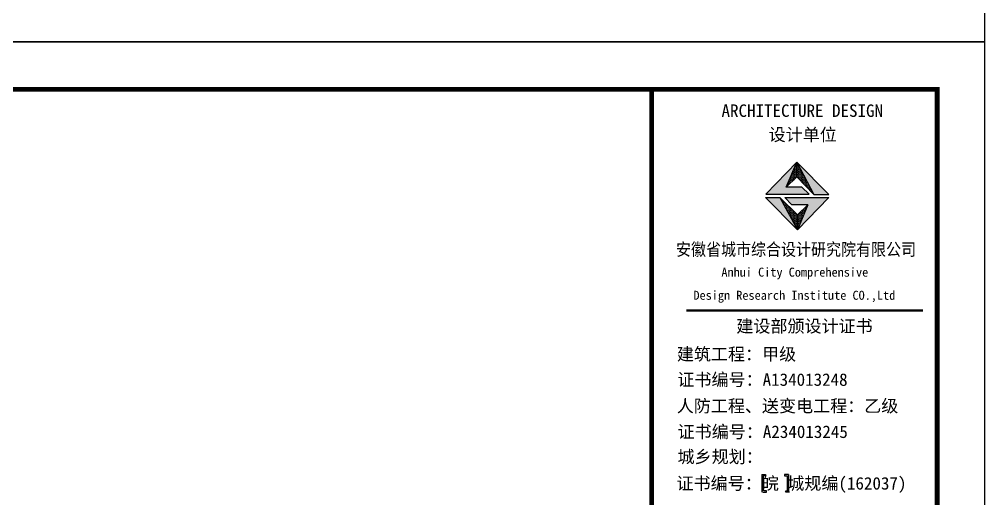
# Model space of a CAD drawing. Extents: x 69728788 to 150676229, y 20333219 to 43663798.
# Drawn here: x 75346731 to 75387357, y 20545935 to 20566116 of the extents above; entities that cross this region are included whole.
import ezdxf

# ---------------------------------------------------------------- set-up
doc = ezdxf.new("R2010")
doc.units = 0
doc.header["$LTSCALE"] = 1000
doc.header["$MEASUREMENT"] = 0
doc.layers.add('PUB_TITLE', color=4, linetype='CONTINUOUS')
doc.layers.add('图框', color=253, linetype='CONTINUOUS')
doc.styles.add('黑体', font='simhei.ttf', dxfattribs={"width": 0.6, "height": 4.3})

msp = doc.modelspace()

# ---------------------------------------------------------------- hatches: boundary and pattern name
at = {"layer": '图框'}
for color, points in [(1, [(75379000.4, 20559045.9), (75379455.7, 20560102), (75378142.9, 20558752.8), (75379970.8, 20558752.8), (75379667.5, 20559045.9)]), (1, [(75380172.9, 20558747.2), (75380791.8, 20558747.2), (75379455.7, 20560102)]), (1, [(75378734.9, 20558617), (75378128, 20558617), (75379473.5, 20557250.3)]), (1, [(75378944.2, 20558621.1), (75379242.6, 20558307.8), (75379918.8, 20558307.8), (75379473.5, 20557250.3), (75380792.8, 20558621.1)]), (4, [(75378030.4, 20546904.7), (75378132.9, 20546904.7), (75378132.9, 20546955.9), (75378085.6, 20546955.9), (75377975.1, 20546955.9), (75377975.1, 20546211.2), (75378085.6, 20546211.2), (75378132.9, 20546211.2), (75378132.9, 20546262.4), (75378030.4, 20546262.4)]), (4, [(75379040.4, 20546262.4), (75378937.8, 20546262.4), (75378937.8, 20546211.2), (75378985.2, 20546211.2), (75379095.6, 20546211.2), (75379095.6, 20546955.9), (75378985.2, 20546955.9), (75378937.8, 20546955.9), (75378937.8, 20546904.7), (75379040.4, 20546904.7)])]:
    msp.add_hatch(color=color, dxfattribs=at).paths.add_polyline_path(points)
h = msp.add_hatch(dxfattribs=at)
h.set_pattern_fill('DOTS', color=256, scale=600, style=0)
h.set_pattern_definition([(360, (70820730.08, 22282201.68), (18.75, 37.5), [0, -37.5])])
h.paths.add_polyline_path([(75379473.5, 20557250.3), (75379473.5, 20557880.2), (75378734.9, 20558617)])
h.paths.add_polyline_path([(75379918.8, 20558307.8), (75379473.5, 20557880.2), (75379473.5, 20557250.3)])
h.paths.add_polyline_path([(75379455.7, 20560102), (75379455.7, 20559480.9), (75380172.9, 20558747.2)])
h.paths.add_polyline_path([(75379455.7, 20559480.9), (75379455.7, 20560102), (75379000.4, 20559045.9)])

# ---------------------------------------------------------------- linework, layer by layer
at = {"layer": 'PUB_TITLE'}
for points in [[(75219157.4, 20565166.1), (75387357.4, 20565166.1), (75387357.4, 20683966.1), (75219157.4, 20683966.1)], [(75219157.4, 20446366.1), (75387357.4, 20446366.1), (75387357.4, 20565166.1), (75219157.4, 20565166.1)]]:
    msp.add_lwpolyline(points, close=True, dxfattribs=at)
at = {"layer": 'PUB_TITLE', "const_width": 200}
msp.add_lwpolyline([(75224157.4, 20448366.1), (75385357.4, 20448366.1), (75385357.4, 20563166.1), (75224157.4, 20563166.1)], close=True, dxfattribs=at)
at = {"layer": '图框'}
for p, q in [((75379000.4, 20559045.9), (75379455.7, 20560102)), ((75379455.7, 20560102), (75380172.9, 20558747.2)), ((75379473.5, 20557250.3), (75378128, 20558617)), ((75378128, 20558617), (75378734.9, 20558617)), ((75379473.5, 20557250.3), (75378128, 20558617)), ((75378128, 20558617), (75378734.9, 20558617)), ((75378128, 20558617), (75378734.9, 20558617)), ((75379473.5, 20557880.2), (75378734.9, 20558617)), ((75378944.2, 20558621.1), (75380792.8, 20558621.1)), ((75379242.6, 20558307.8), (75378944.2, 20558621.1)), ((75380792.8, 20558621.1), (75379473.5, 20557250.3)), ((75379918.8, 20558307.8), (75379242.6, 20558307.8)), ((75379473.5, 20557880.2), (75379918.8, 20558307.8)), ((75379918.8, 20558307.8), (75379473.5, 20557250.3)), ((75379473.5, 20557250.3), (75379473.5, 20557880.2)), ((75379473.5, 20557250.3), (75379473.5, 20557880.2)), ((75379473.5, 20557250.3), (75379473.5, 20557880.2))]:
    msp.add_line(p, q, dxfattribs=at)
at = {"layer": '图框', "color": 1}
for p, q in [((75379473.5, 20557250.3), (75378128, 20558617)), ((75378734.9, 20558617), (75379473.5, 20557250.3))]:
    msp.add_line(p, q, dxfattribs=at)
at = {"layer": '图框', "color": 4}
for p, q in [((75377975.1, 20546955.9), (75378085.6, 20546955.9)), ((75377975.1, 20546955.9), (75377975.1, 20546211.2)), ((75378132.9, 20546904.7), (75378030.4, 20546904.7)), ((75378030.4, 20546904.7), (75378030.4, 20546262.4)), ((75378085.6, 20546955.9), (75378132.9, 20546955.9)), ((75378132.9, 20546955.9), (75378132.9, 20546904.7)), ((75378985.2, 20546955.9), (75378937.8, 20546955.9)), ((75378937.8, 20546955.9), (75378937.8, 20546904.7)), ((75378937.8, 20546904.7), (75379040.4, 20546904.7)), ((75379095.6, 20546955.9), (75378985.2, 20546955.9)), ((75379040.4, 20546904.7), (75379040.4, 20546262.4)), ((75379095.6, 20546955.9), (75379095.6, 20546211.2)), ((75378021.1, 20546211.2), (75378131.5, 20546211.2)), ((75378178.9, 20546262.4), (75378076.3, 20546262.4)), ((75378131.5, 20546211.2), (75378178.9, 20546211.2)), ((75378178.9, 20546211.2), (75378178.9, 20546262.4)), ((75378983.8, 20546211.2), (75378983.8, 20546262.4)), ((75378983.8, 20546262.4), (75379086.3, 20546262.4)), ((75379031.1, 20546211.2), (75378983.8, 20546211.2)), ((75379141.6, 20546211.2), (75379031.1, 20546211.2))]:
    msp.add_line(p, q, dxfattribs=at)
for points, const_width in [([(75385357.4, 20448366.1), (75373338.9, 20448366.1), (75373338.9, 20563166.1), (75385357.4, 20563166.1)], 197.2), ([(75374796.3, 20553854.1), (75384756.3, 20553854.1)], 99.6)]:
    msp.add_lwpolyline(points, dxfattribs=dict(at, const_width=const_width))
at = {"layer": '图框'}
for points in [[(75379667.5, 20559045.9), (75379000.4, 20559045.9), (75379455.7, 20559480.9), (75380172.9, 20558747.2), (75380791.8, 20558747.2), (75379455.7, 20560102), (75378142.9, 20558752.8), (75379970.8, 20558752.8), (75379667.5, 20559045.9)], [(75379455.7, 20560102), (75379455.7, 20559480.9)]]:
    msp.add_lwpolyline(points, dxfattribs=at)

# ---------------------------------------------------------------- texts
at = {"layer": '图框', "color": 4, "style": '黑体'}
for s, height, p in [('ARCHITECTURE DESIGN', 525.888, (75376282.4, 20562006.7)), ('设计单位', 525.89, (75378265, 20560999.4)), ('Anhui City Comprehensive ', 378.48, (75376277.1, 20555283.1)), (' Design Research Institute CO.,Ltd', 378.48, (75374842.4, 20554309.1)), ('建设部颁设计证书', 525.89, (75376907.4, 20552936.8)), (' 建筑工程：甲级', 525.89, (75374044.8, 20551758.4)), ('证书编号：A134013248', 525.888, (75374425.2, 20550686.7)), ('人防工程、送变电工程：乙级', 525.888, (75374397.6, 20549579.3)), ('证书编号：A234013245', 525.888, (75374434.8, 20548491)), ('城乡规划：', 525.89, (75374430.9, 20547440.4)), ('证书编号：皖 城规编(162037)', 525.888, (75374388.8, 20546320.1))]:
    msp.add_text(s, height=height, dxfattribs=at).set_placement(p)
at = {"layer": '图框', "color": 4, "style": '黑体', "width": 0.88}
msp.add_text('安徽省城市综合设计研究院有限公司', height=525.888, dxfattribs=at).set_placement((75374368.8, 20556167))

doc.saveas('drawing.dxf')
